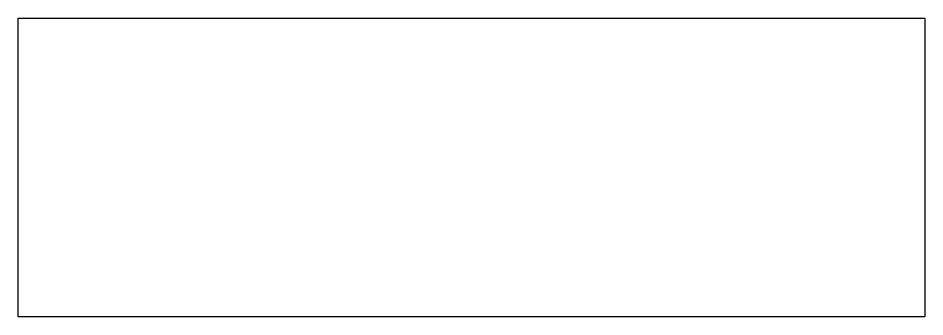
# Model space of a CAD drawing. Header units: millimetres. Extents: x -231 to 69, y -69 to 30.
import ezdxf

# ---------------------------------------------------------------- set-up
doc = ezdxf.new("R2010")
doc.units = ezdxf.units.MM
doc.layers.get('0').update_dxf_attribs({"linetype": 'CONTINUOUS'})

msp = doc.modelspace()

# ---------------------------------------------------------------- linework, layer by layer
msp.add_lwpolyline([(-230.52, 30), (69.48, 30), (69.48, -68.8), (-230.52, -68.8)], close=True)

doc.saveas('drawing.dxf')
